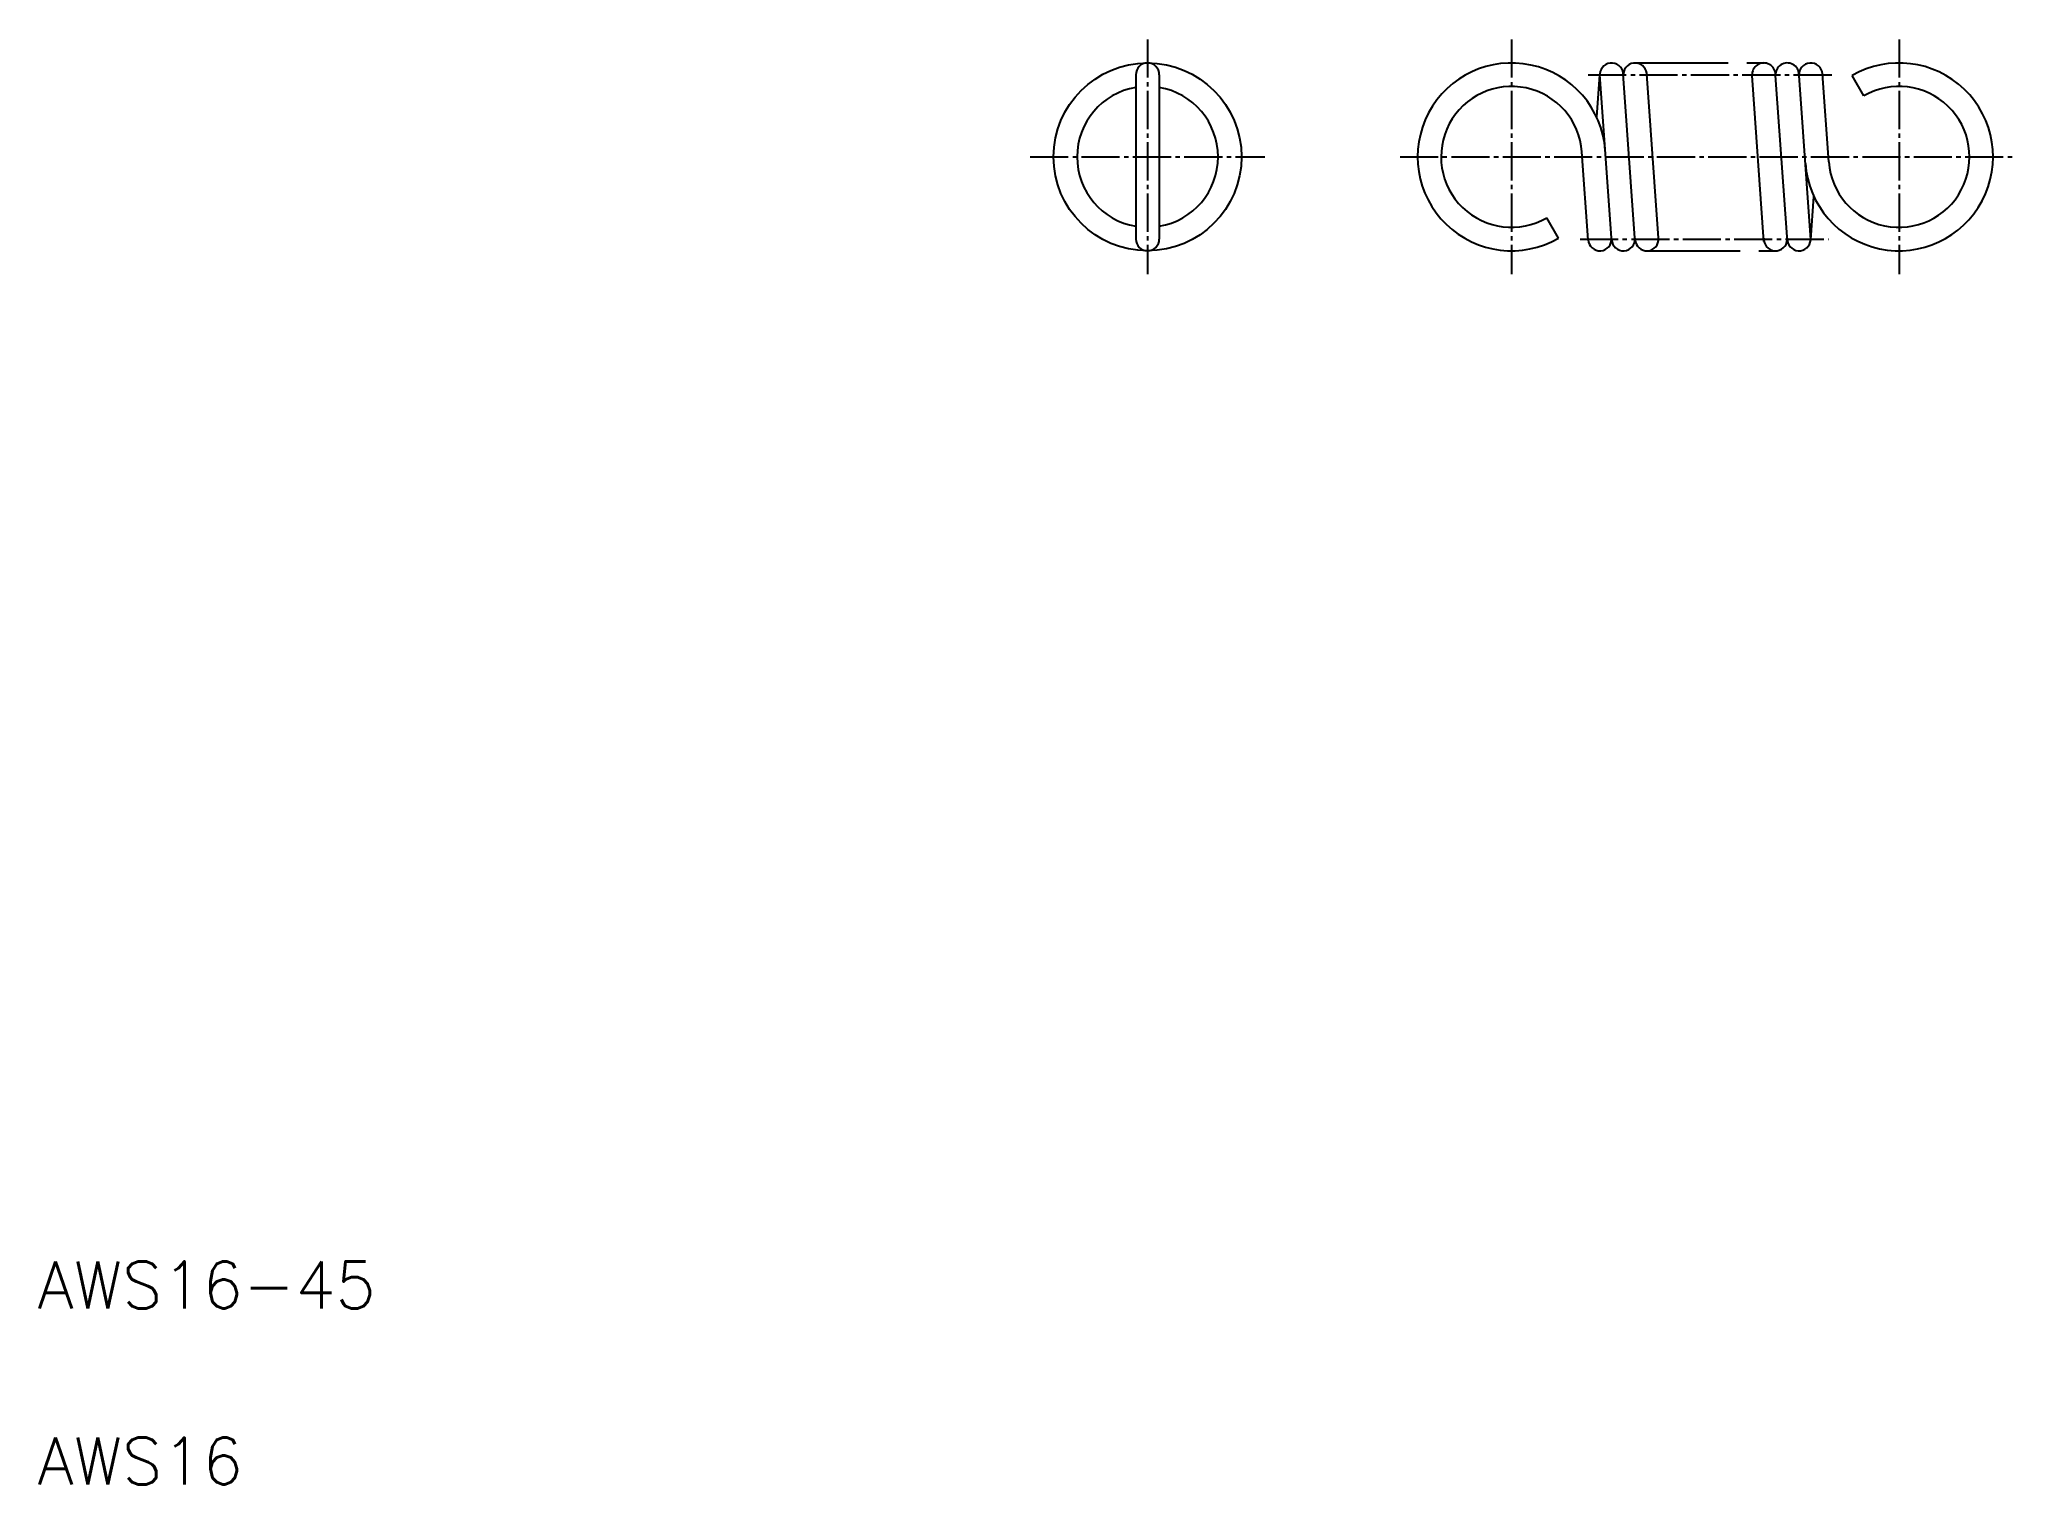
# Model space of a CAD drawing. Extents: x 10 to 179, y 10 to 133.
import ezdxf

# ---------------------------------------------------------------- set-up
doc = ezdxf.new("R2010")
doc.units = 0
doc.header["$LTSCALE"] = 0.25
doc.linetypes.add('CENTER', pattern=[17.5, 13, -1.5, 1.5, -1.5])
doc.linetypes.add('PHANTOM', pattern=[63.5, 31.75, -6.35, 6.35, -6.35, 6.35, -6.35])
doc.layers.get('0').update_dxf_attribs({"linetype": 'CONTINUOUS'})
doc.layers.add('CENTER', color=1, linetype='CENTER')
doc.styles.get("Standard").update_dxf_attribs({"font": 'txt', "bigfont": 'BIGFONT'})

msp = doc.modelspace()

# ---------------------------------------------------------------- linework, layer by layer
for p, q in [((103.53, 130.1), (103.53, 116.1)), ((105.53, 130.1), (105.53, 116.1)), ((142.78, 126.47), (143.04, 130.1)), ((144.04, 116.17), (143.05, 130.13)), ((146.04, 116.17), (145.04, 130.17)), ((148.04, 116.17), (147.04, 130.17)), ((157.02, 115.89), (156.01, 130.03)), ((159.02, 115.89), (158.01, 130.03)), ((161.01, 116.03), (160.01, 130.03)), ((162.54, 122.67), (162.01, 130.17)), ((165.53, 128.29), (164.53, 130.03)), ((142.05, 116.03), (141.51, 123.53)), ((161.01, 116.03), (161.27, 119.73)), ((139.53, 116.17), (138.53, 117.9)), ((139.03, 117.04), (139.03, 117.04)), ((139.28, 116.6), (139.28, 116.6))]:
    msp.add_line(p, q)
at = {"color": 3, "linetype": 'PHANTOM'}
for p, q in [((146.05, 131.1), (157.01, 131.1)), ((147.05, 115.1), (158.01, 115.1))]:
    msp.add_line(p, q, dxfattribs=at)
msp.add_circle((104.53, 123.1), 8)
for centre, radius, start, end in [((104.53, 130.1), 1, 0, 180), ((135.53, 123.1), 8, 4.0856, 300), ((144.05, 130.1), 1, 355.9144, 175.9144), ((146.05, 130.1), 1, 355.9144, 175.9144), ((157.01, 130.1), 1, 0, 184.0856), ((159.01, 130.1), 1, 0, 184.0856), ((161.01, 130.1), 1, 4.0856, 184.0856), ((168.53, 123.1), 8, 184.0856, 120), ((104.53, 123.1), 6, 99.5941, 260.4059), ((104.53, 123.1), 6, 279.5941, 80.4059), ((135.53, 123.1), 6, 4.0856, 300), ((168.53, 123.1), 6, 184.0856, 120), ((143.05, 116.1), 1, 184.0856, 4.0856), ((145.05, 116.1), 1, 184.0856, 4.0856), ((147.05, 116.1), 1, 184.0856, 4.0856), ((158.01, 116.1), 1, 175.9144, 355.9144), ((160.01, 116.1), 1, 175.9144, 355.9144), ((104.53, 116.1), 1, 180, 0)]:
    msp.add_arc(centre, radius, start, end)
at = {"layer": 'CENTER', "color": 1, "linetype": 'CENTER'}
for p, q in [((104.53, 133.1), (104.53, 113.1)), ((135.53, 133.1), (135.53, 113.1)), ((168.53, 133.1), (168.53, 113.1)), ((142.05, 130.1), (163.01, 130.1)), ((94.53, 123.1), (114.53, 123.1)), ((126.03, 123.1), (178.53, 123.1)), ((141.36, 116.1), (162.53, 116.1))]:
    msp.add_line(p, q, dxfattribs=at)

# ---------------------------------------------------------------- texts
for s, p in [('AWS16-45', (10, 25)), ('AWS16', (10, 10))]:
    msp.add_text(s, height=4).set_placement(p)

doc.saveas('drawing.dxf')
